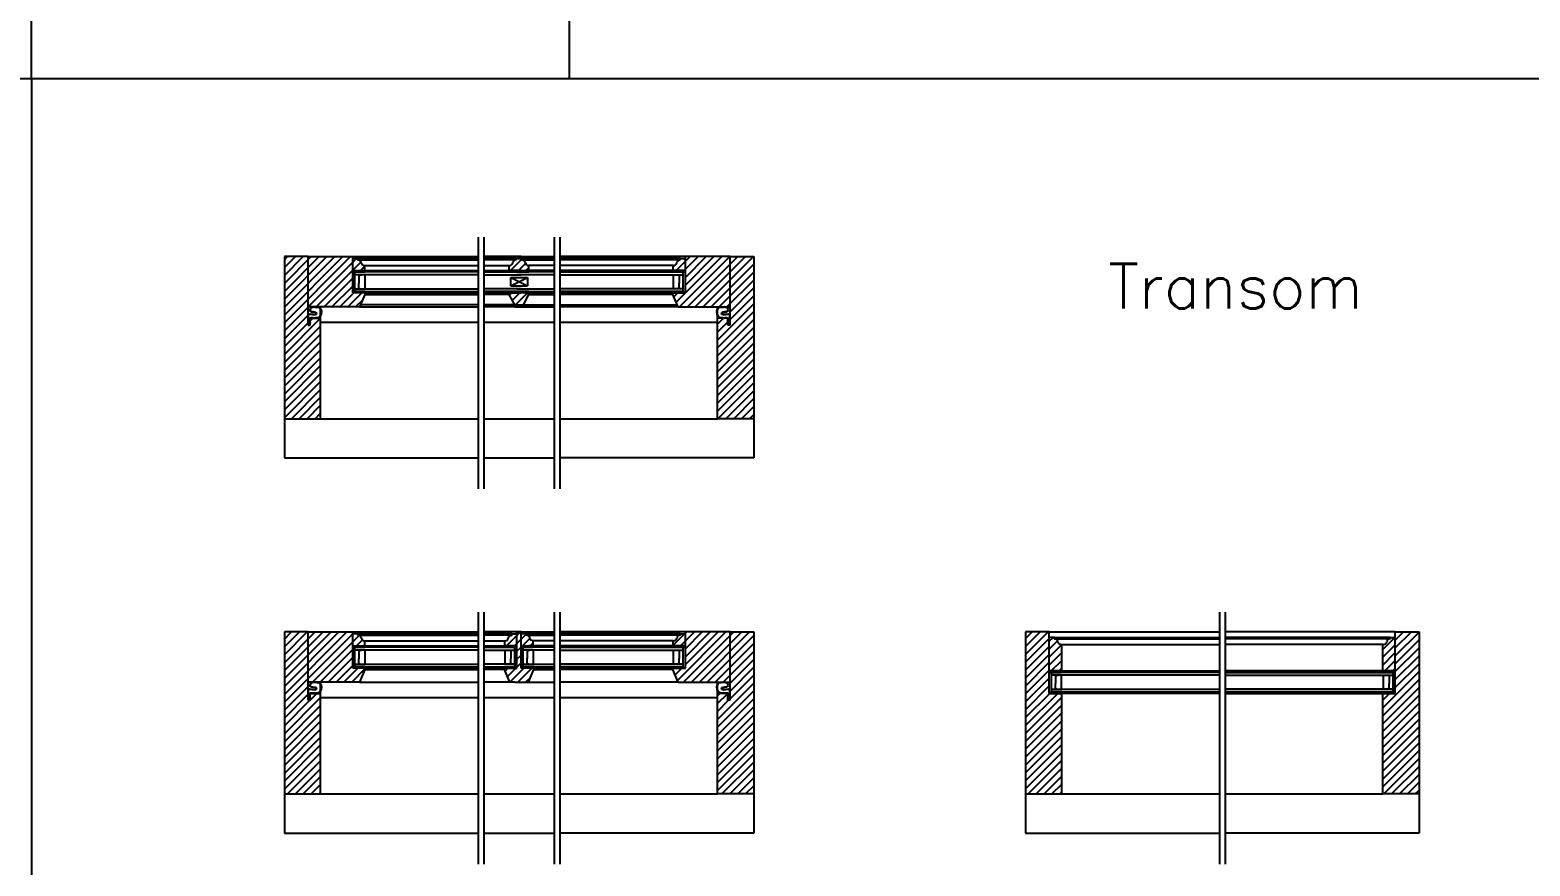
# Model space of a CAD drawing. Header units: inches. Extents: x 1985 to 11287, y 379 to 4336.
# Drawn here: x 7548.5 to 7615.7, y 3393.6 to 3431 of the extents above; entities that cross this region are included whole.
import ezdxf

# ---------------------------------------------------------------- set-up
doc = ezdxf.new("R2010")
doc.units = ezdxf.units.IN
doc.header["$MEASUREMENT"] = 0
for name, color, linetype in [('detail 99', 30, 'CONTINUOUS'), ('glass 99', 6, 'CONTINUOUS'), ('glazing tape 99', 7, 'CONTINUOUS'), ('hatch 99', 1, 'CONTINUOUS'), ('separation 99', 3, 'CONTINUOUS'), ('weatherstripping 99', 5, 'CONTINUOUS'), ('wood detail 99', 7, 'CONTINUOUS')]:
    doc.layers.add(name, color=color, linetype=linetype)
doc.styles.get("Standard").update_dxf_attribs({"font": 'txt.shx', "width": 0.8})
pattern_1 = [(45, (6279.9398, 4327.0661), (-0.176776695, 0.176776695), [])]
pattern_2 = [(45, (3330.23896, 5e-13), (-0.176776695, 0.176776695), [])]

msp = doc.modelspace()

# ---------------------------------------------------------------- hatches: boundary and pattern name
at = {"layer": 'glazing tape 99'}
h = msp.add_hatch(color=7, dxfattribs=at)
h.paths.add_polyline_path([(7563.52435, 3420.188992), (7563.02435, 3420.188992), (7563.02435, 3420.126492), (7563.52435, 3420.126492)])
h.paths.add_polyline_path([(7563.54785, 3419.251492), (7563.04785, 3419.251492), (7563.04785, 3419.188992), (7563.54785, 3419.188992)])
h = msp.add_hatch(color=7, dxfattribs=at)
h.paths.add_polyline_path([(7570.86629, 3420.188992), (7570.330575, 3420.188992), (7569.99129, 3420.188992), (7569.99129, 3420.126492), (7570.527004, 3420.126492), (7570.86629, 3420.126492)])
h.paths.add_polyline_path([(7570.86629, 3419.251492), (7570.330575, 3419.251492), (7569.99129, 3419.251492), (7569.99129, 3419.188992), (7570.527004, 3419.188992), (7570.86629, 3419.188992)])
h = msp.add_hatch(color=7, dxfattribs=at)
h.paths.add_polyline_path([(7577.833229, 3420.188992), (7577.333229, 3420.188992), (7577.333229, 3420.126492), (7577.833229, 3420.126492)])
h.paths.add_polyline_path([(7577.809729, 3419.251492), (7577.309729, 3419.251492), (7577.309729, 3419.188992), (7577.809729, 3419.188992)])
h = msp.add_hatch(color=7, dxfattribs=at)
h.paths.add_polyline_path([(7563.52435, 3403.40053), (7563.02435, 3403.40053), (7563.02435, 3403.33803), (7563.52435, 3403.33803)])
h.paths.add_polyline_path([(7563.54785, 3402.46303), (7563.04785, 3402.46303), (7563.04785, 3402.40053), (7563.54785, 3402.40053)])
h = msp.add_hatch(color=7, dxfattribs=at)
h.paths.add_polyline_path([(7570.29604, 3403.40053), (7569.79604, 3403.40053), (7569.79604, 3403.33803), (7570.29604, 3403.33803)])
h.paths.add_polyline_path([(7571.06154, 3403.40053), (7570.56154, 3403.40053), (7570.56154, 3403.33803), (7571.06154, 3403.33803)])
h.paths.add_polyline_path([(7571.08504, 3402.46303), (7570.58504, 3402.46303), (7570.58504, 3402.40053), (7571.08504, 3402.40053)])
h.paths.add_polyline_path([(7570.27254, 3402.46303), (7569.77254, 3402.46303), (7569.77254, 3402.40053), (7570.27254, 3402.40053)])
h = msp.add_hatch(color=7, dxfattribs=at)
h.paths.add_polyline_path([(7577.833229, 3403.40053), (7577.333229, 3403.40053), (7577.333229, 3403.33803), (7577.833229, 3403.33803)])
h.paths.add_polyline_path([(7577.809729, 3402.46303), (7577.309729, 3402.46303), (7577.309729, 3402.40053), (7577.809729, 3402.40053)])
h = msp.add_hatch(color=7, dxfattribs=at)
h.paths.add_polyline_path([(7594.699778, 3402.27553), (7594.199778, 3402.27553), (7594.199778, 3402.21303), (7594.699778, 3402.21303)])
h.paths.add_polyline_path([(7594.723278, 3401.33803), (7594.223278, 3401.33803), (7594.223278, 3401.27553), (7594.723278, 3401.27553)])
h = msp.add_hatch(color=7, dxfattribs=at)
h.paths.add_polyline_path([(7609.61225, 3402.27553), (7609.11225, 3402.27553), (7609.11225, 3402.21303), (7609.61225, 3402.21303)])
h.paths.add_polyline_path([(7609.58875, 3401.33803), (7609.08875, 3401.33803), (7609.08875, 3401.27553), (7609.58875, 3401.27553)])
at = {"layer": 'hatch 99'}
h = msp.add_hatch(dxfattribs=at)
h.set_pattern_fill('ANSI31', color=1, scale=2, style=0)
h.set_pattern_definition(pattern_1)
edge = h.paths.add_edge_path()
edge.add_line((7561.547865, 3418.063992), (7561.079165, 3418.063992))
edge.add_spline(control_points=[(7561.252291, 3418.065668), (7561.180406, 3418.080245), (7561.052483, 3418.097883), (7561.012745, 3417.9338), (7561.103536, 3417.890701), (7561.066377, 3417.801248), (7560.996337, 3417.757032)], knot_values=[0.002756706, 0.002756706, 0.002756706, 0.002756706, 0.162430415, 0.217787302, 0.327082606, 0.496812861, 0.496812861, 0.496812861, 0.496812861], degree=3, periodic=0)
edge.add_line((7561.079035, 3418.06393), (7561.079035, 3417.751528))
edge.add_line((7561.079035, 3417.751528), (7560.985377, 3417.751528))
edge.add_line((7560.985377, 3417.751528), (7560.985377, 3420.813992))
edge.add_line((7560.985377, 3420.813992), (7559.922865, 3420.813992))
edge.add_line((7559.922865, 3420.813992), (7559.922865, 3413.563992))
edge.add_line((7559.922865, 3413.563992), (7561.547865, 3413.563992))
edge.add_line((7561.547865, 3413.563992), (7561.547865, 3418.063992))
h.paths.add_polyline_path([(7562.985336, 3420.813992), (7560.985377, 3420.813992), (7560.985377, 3418.563992), (7563.306779, 3418.563992), (7563.54785, 3419.126492), (7563.54785, 3419.188992), (7562.985336, 3419.188992)])
h.paths.add_polyline_path([(7563.52435, 3420.415492, -0.380557848), (7563.367621, 3420.543304, 0.35125577), (7563.227413, 3420.665492), (7563.21515, 3420.665492), (7563.21515, 3420.727992), (7562.985336, 3420.727992), (7562.985336, 3420.188992), (7563.52435, 3420.188992)], flags=17)
h.paths.add_polyline_path([(7570.71004, 3420.540492, 0.350781059), (7570.566912, 3420.665492), (7570.55379, 3420.665492), (7570.55379, 3420.727992), (7570.330575, 3420.727992), (7570.30379, 3420.727992), (7570.30379, 3420.665492), (7570.290667, 3420.665492, 0.350781059), (7570.14754, 3420.540492, -0.375199902), (7569.99129, 3420.415492), (7569.99129, 3420.188992), (7570.527004, 3420.188992), (7570.86629, 3420.188992), (7570.86629, 3420.415492, -0.375199902)])
h.paths.add_polyline_path([(7570.86629, 3419.126492), (7570.86629, 3419.188992), (7570.330575, 3419.188992), (7569.99129, 3419.188992), (7569.99129, 3419.126492), (7570.232361, 3418.649992), (7570.625218, 3418.649992)])
h.paths.add_polyline_path([(7577.872243, 3420.727992), (7577.645729, 3420.727992), (7577.645729, 3420.665492), (7577.632607, 3420.665492, 0.350781059), (7577.489479, 3420.540492, -0.375199902), (7577.333229, 3420.415492), (7577.333229, 3420.188992), (7577.872243, 3420.188992)], flags=16)
h.paths.add_polyline_path([(7579.872206, 3420.813992), (7577.872243, 3420.813992), (7577.872243, 3419.188992), (7577.309729, 3419.188992), (7577.309729, 3419.126492), (7577.5508, 3418.563992), (7579.872206, 3418.563992)])
edge = h.paths.add_edge_path()
edge.add_line((7580.934714, 3420.813992), (7579.872206, 3420.813992))
edge.add_line((7579.872206, 3420.813992), (7579.872206, 3417.751528))
edge.add_line((7579.872206, 3417.751528), (7579.778544, 3417.751528))
edge.add_line((7579.778544, 3417.751528), (7579.778544, 3418.06393))
edge.add_spline(control_points=[(7579.605288, 3418.065668), (7579.677174, 3418.080245), (7579.805096, 3418.097883), (7579.844834, 3417.9338), (7579.754043, 3417.890701), (7579.791202, 3417.801248), (7579.861242, 3417.757032)], knot_values=[0.002756706, 0.002756706, 0.002756706, 0.002756706, 0.162430415, 0.217787302, 0.327082606, 0.496812861, 0.496812861, 0.496812861, 0.496812861], degree=3, periodic=0)
edge.add_line((7579.778414, 3418.063992), (7579.309714, 3418.063992))
edge.add_line((7579.309714, 3418.063992), (7579.309714, 3413.563992))
edge.add_line((7579.309714, 3413.563992), (7580.934714, 3413.563992))
edge.add_line((7580.934714, 3413.563992), (7580.934714, 3420.813992))
h = msp.add_hatch(dxfattribs=at)
h.set_pattern_fill('ANSI31', color=1, scale=2, style=0)
h.set_pattern_definition(pattern_1)
edge = h.paths.add_edge_path()
edge.add_line((7560.985373, 3404.02553), (7559.922865, 3404.02553))
edge.add_line((7559.922865, 3404.02553), (7559.922865, 3396.77553))
edge.add_line((7559.922865, 3396.77553), (7561.547865, 3396.77553))
edge.add_line((7561.547865, 3396.77553), (7561.547865, 3401.27553))
edge.add_line((7561.547865, 3401.27553), (7561.07919, 3401.27553))
edge.add_spline(control_points=[(7561.252291, 3401.277207), (7561.180406, 3401.291783), (7561.052483, 3401.309422), (7561.012745, 3401.145338), (7561.103536, 3401.10224), (7561.066377, 3401.012787), (7560.996337, 3400.968571)], knot_values=[0.002756706, 0.002756706, 0.002756706, 0.002756706, 0.162430415, 0.217787302, 0.327082606, 0.496812861, 0.496812861, 0.496812861, 0.496812861], degree=3, periodic=0)
edge.add_line((7561.079035, 3401.275446), (7561.079035, 3400.963066))
edge.add_line((7561.079035, 3400.963066), (7560.985377, 3400.963066))
edge.add_line((7560.985377, 3400.963066), (7560.985373, 3404.02553))
h.paths.add_polyline_path([(7562.985336, 3404.02553), (7560.985373, 3404.02553), (7560.985376, 3401.77553), (7563.306779, 3401.77553), (7563.54785, 3402.33803), (7563.54785, 3402.40053), (7562.985336, 3402.40053)])
h.paths.add_polyline_path([(7563.52435, 3403.62703, -0.380557848), (7563.367621, 3403.754842, 0.35125577), (7563.227413, 3403.87703), (7563.21515, 3403.87703), (7563.21515, 3403.93953), (7562.985336, 3403.93953), (7562.985336, 3403.40053), (7563.52435, 3403.40053)], flags=17)
h.paths.add_polyline_path([(7570.335054, 3403.93953), (7570.10854, 3403.93953), (7570.10854, 3403.87703, 0.375199902), (7569.95229, 3403.75203, -0.375199902), (7569.79604, 3403.62703), (7569.79604, 3403.40053), (7569.99129, 3403.40053), (7570.335054, 3403.40053)], flags=16)
h.paths.add_polyline_path([(7570.522525, 3404.02553), (7570.335054, 3404.02553), (7570.335054, 3402.40053), (7569.77254, 3402.40053), (7569.77254, 3402.33803), (7570.013611, 3401.77553), (7570.232361, 3401.77553), (7570.843968, 3401.77553), (7571.08504, 3402.33803), (7571.08504, 3402.40053), (7570.86629, 3402.40053), (7570.522525, 3402.40053)])
h.paths.add_polyline_path([(7570.90529, 3403.75203, 0.375199902), (7570.74904, 3403.87703), (7570.74904, 3403.93953), (7570.522525, 3403.93953), (7570.522525, 3403.40053), (7571.06154, 3403.40053), (7571.06154, 3403.62703, -0.375199902)], flags=17)
h.paths.add_polyline_path([(7577.872243, 3403.93953), (7577.645729, 3403.93953), (7577.645729, 3403.87703), (7577.632607, 3403.87703, 0.350781059), (7577.489479, 3403.75203, -0.375199902), (7577.333229, 3403.62703), (7577.333229, 3403.40053), (7577.872243, 3403.40053)], flags=16)
h.paths.add_polyline_path([(7579.872206, 3404.02553), (7577.872243, 3404.02553), (7577.872243, 3402.40053), (7577.309729, 3402.40053), (7577.309729, 3402.33803), (7577.5508, 3401.77553), (7579.872206, 3401.77553)])
edge = h.paths.add_edge_path()
edge.add_line((7580.934714, 3404.02553), (7579.872206, 3404.02553))
edge.add_line((7579.872206, 3404.02553), (7579.872206, 3400.963066))
edge.add_line((7579.872206, 3400.963066), (7579.778544, 3400.963066))
edge.add_line((7579.778544, 3400.963066), (7579.778544, 3401.275446))
edge.add_spline(control_points=[(7579.605288, 3401.277207), (7579.677174, 3401.291783), (7579.805096, 3401.309422), (7579.844834, 3401.145338), (7579.754043, 3401.10224), (7579.791202, 3401.012787), (7579.861242, 3400.968571)], knot_values=[0.002756706, 0.002756706, 0.002756706, 0.002756706, 0.162430415, 0.217787302, 0.327082606, 0.496812861, 0.496812861, 0.496812861, 0.496812861], degree=3, periodic=0)
edge.add_line((7579.778389, 3401.27553), (7579.309714, 3401.27553))
edge.add_line((7579.309714, 3401.27553), (7579.309714, 3396.77553))
edge.add_line((7579.309714, 3396.77553), (7580.934714, 3396.77553))
edge.add_line((7580.934714, 3396.77553), (7580.934714, 3404.02553))
h = msp.add_hatch(dxfattribs=at)
h.set_pattern_fill('ANSI31', color=256, scale=2, style=0)
h.set_pattern_definition(pattern_2)
h.paths.add_polyline_path([(7594.723252, 3401.27553), (7594.160764, 3401.27553), (7594.160764, 3404.02553), (7593.098252, 3404.02553), (7593.098252, 3396.77553), (7594.723252, 3396.77553)])
h = msp.add_hatch(dxfattribs=at)
h.set_pattern_fill('ANSI31', color=256, scale=2, angle=90, style=0)
h.set_pattern_definition([(45, (4153.49735, -764.3199), (0.176776695, -0.176776695), [])])
h.paths.add_polyline_path([(7594.160764, 3403.77553), (7594.390578, 3403.77553), (7594.390578, 3403.71303, -0.374595674), (7594.543049, 3403.590842, 0.356055138), (7594.686656, 3403.46303), (7594.723256, 3403.46303), (7594.723256, 3402.27553), (7594.160764, 3402.27553)])
h = msp.add_hatch(dxfattribs=at)
h.set_pattern_fill('ANSI31', color=256, scale=2, style=0)
h.set_pattern_definition(pattern_2)
h.paths.add_polyline_path([(7610.713772, 3404.02553), (7609.651264, 3404.02553), (7609.651264, 3401.27553), (7609.088772, 3401.27553), (7609.088772, 3396.77553), (7610.713772, 3396.77553)])
h = msp.add_hatch(dxfattribs=at)
h.set_pattern_fill('ANSI31', color=256, scale=2, style=0)
h.set_pattern_definition([(45, (3291.91153, 96.16602), (-0.176776695, 0.176776695), [])])
h.paths.add_polyline_path([(7609.651264, 3403.77553), (7609.42145, 3403.77553), (7609.42145, 3403.71303, 0.374595674), (7609.268979, 3403.590842, -0.356055138), (7609.125372, 3403.46303), (7609.088772, 3403.46303), (7609.088772, 3402.27553), (7609.651264, 3402.27553)])

# ---------------------------------------------------------------- linework, layer by layer
at = {"layer": 'glass 99', "color": 6}
for p, q in [((7568.605625, 3420.126492), (7563.02435, 3420.126492)), ((7563.079036, 3419.251492), (7563.079036, 3420.126492)), ((7568.605625, 3420.001492), (7563.079036, 3420.001492)), ((7563.25997, 3419.971501), (7563.367753, 3420.001492)), ((7563.25997, 3419.971501), (7563.25997, 3419.626492)), ((7563.25997, 3419.406483), (7563.25997, 3419.626492)), ((7563.52435, 3420.001492), (7563.52435, 3419.376492)), ((7568.855625, 3420.126492), (7570.527004, 3420.126492)), ((7568.855625, 3420.001492), (7570.527004, 3420.001492)), ((7570.05379, 3419.501492), (7570.05379, 3419.876492)), ((7570.05379, 3419.876492), (7570.80379, 3419.876492)), ((7570.05379, 3419.501492), (7570.80379, 3419.876492)), ((7570.05379, 3419.876492), (7570.80379, 3419.501492)), ((7572.001954, 3420.126492), (7570.330575, 3420.126492)), ((7572.001954, 3420.001492), (7570.330575, 3420.001492)), ((7570.80379, 3419.876492), (7570.80379, 3419.501492)), ((7572.251954, 3420.126492), (7577.833229, 3420.126492)), ((7572.251954, 3420.001492), (7577.778543, 3420.001492)), ((7577.330855, 3420.001492), (7577.330855, 3419.376492)), ((7577.595235, 3419.971501), (7577.487452, 3420.001492)), ((7577.595235, 3419.971501), (7577.595235, 3419.626492)), ((7577.595235, 3419.406483), (7577.595235, 3419.626492)), ((7577.778543, 3419.251492), (7577.778543, 3420.126492)), ((7563.04785, 3419.251492), (7568.605625, 3419.251492)), ((7563.079036, 3419.376492), (7568.605625, 3419.376492)), ((7563.25997, 3419.406483), (7563.367753, 3419.376492)), ((7570.527004, 3419.376492), (7568.855625, 3419.376492)), ((7570.527004, 3419.251492), (7568.855625, 3419.251492)), ((7570.05379, 3419.501492), (7570.80379, 3419.501492)), ((7570.330575, 3419.376492), (7572.001954, 3419.376492)), ((7570.330575, 3419.251492), (7572.001954, 3419.251492)), ((7577.778543, 3419.376492), (7572.251954, 3419.376492)), ((7577.809729, 3419.251492), (7572.251954, 3419.251492)), ((7577.595235, 3419.406483), (7577.487452, 3419.376492)), ((7568.605625, 3403.33803), (7563.02435, 3403.33803)), ((7563.079036, 3402.46303), (7563.079036, 3403.33803)), ((7568.605625, 3403.21303), (7563.079036, 3403.21303)), ((7563.25997, 3403.183039), (7563.367753, 3403.21303)), ((7563.25997, 3403.183039), (7563.25997, 3402.83803)), ((7563.25997, 3402.618022), (7563.25997, 3402.83803)), ((7563.52435, 3403.21303), (7563.52435, 3402.58803)), ((7568.855625, 3403.33803), (7570.29604, 3403.33803)), ((7568.855625, 3403.21303), (7570.241354, 3403.21303)), ((7569.79604, 3403.21303), (7569.79604, 3402.58803)), ((7570.06042, 3403.183039), (7569.952637, 3403.21303)), ((7570.06042, 3403.183039), (7570.06042, 3402.83803)), ((7570.06042, 3402.618022), (7570.06042, 3402.83803)), ((7570.241354, 3402.46303), (7570.241354, 3403.33803)), ((7572.001954, 3403.33803), (7570.56154, 3403.33803)), ((7570.616225, 3402.46303), (7570.616225, 3403.33803)), ((7572.001954, 3403.21303), (7570.616225, 3403.21303)), ((7570.797159, 3403.183039), (7570.904942, 3403.21303)), ((7570.797159, 3403.183039), (7570.797159, 3402.83803)), ((7570.797159, 3402.618022), (7570.797159, 3402.83803)), ((7571.06154, 3403.21303), (7571.06154, 3402.58803)), ((7572.251954, 3403.33803), (7577.833229, 3403.33803)), ((7572.251954, 3403.21303), (7577.778543, 3403.21303)), ((7577.330855, 3403.21303), (7577.330855, 3402.58803)), ((7577.595235, 3403.183039), (7577.487452, 3403.21303)), ((7577.595235, 3403.183039), (7577.595235, 3402.83803)), ((7577.595235, 3402.618022), (7577.595235, 3402.83803)), ((7577.778543, 3402.46303), (7577.778543, 3403.33803)), ((7563.04785, 3402.46303), (7568.605625, 3402.46303)), ((7563.079036, 3402.58803), (7568.605625, 3402.58803)), ((7563.25997, 3402.618022), (7563.367753, 3402.58803)), ((7570.241354, 3402.58803), (7568.855625, 3402.58803)), ((7568.855625, 3402.46303), (7570.27254, 3402.46303)), ((7570.06042, 3402.618022), (7569.952637, 3402.58803)), ((7570.58504, 3402.46303), (7572.001954, 3402.46303)), ((7570.616225, 3402.58803), (7572.001954, 3402.58803)), ((7570.797159, 3402.618022), (7570.904942, 3402.58803)), ((7577.778543, 3402.58803), (7572.251954, 3402.58803)), ((7577.809729, 3402.46303), (7572.251954, 3402.46303)), ((7577.595235, 3402.618022), (7577.487452, 3402.58803)), ((7601.781012, 3402.21303), (7594.199778, 3402.21303)), ((7594.254464, 3401.33803), (7594.254464, 3402.21303)), ((7601.781012, 3402.08803), (7594.254464, 3402.08803)), ((7594.435398, 3402.058039), (7594.543181, 3402.08803)), ((7594.435398, 3402.058039), (7594.435398, 3401.71303)), ((7594.699778, 3402.08803), (7594.699778, 3401.46303)), ((7602.031012, 3402.21303), (7609.61225, 3402.21303)), ((7602.031012, 3402.08803), (7609.557564, 3402.08803)), ((7609.109875, 3402.08803), (7609.109875, 3401.46303)), ((7609.374256, 3402.058039), (7609.266473, 3402.08803)), ((7609.374256, 3402.058039), (7609.374256, 3401.71303)), ((7609.557564, 3401.33803), (7609.557564, 3402.21303)), ((7594.254464, 3401.46303), (7601.781012, 3401.46303)), ((7594.435398, 3401.493022), (7594.435398, 3401.71303)), ((7594.435398, 3401.493022), (7594.543181, 3401.46303)), ((7609.557564, 3401.46303), (7602.031012, 3401.46303)), ((7609.374256, 3401.493022), (7609.266473, 3401.46303)), ((7609.374256, 3401.493022), (7609.374256, 3401.71303)), ((7594.223278, 3401.33803), (7601.781012, 3401.33803)), ((7609.58875, 3401.33803), (7602.031012, 3401.33803))]:
    msp.add_line(p, q, dxfattribs=at)
at = {"layer": 'glazing tape 99', "color": 7}
for p, q in [((7563.02435, 3420.188992), (7563.02435, 3420.126492)), ((7563.52435, 3420.188992), (7563.52435, 3420.126492)), ((7577.333229, 3420.188992), (7577.333229, 3420.126492)), ((7577.833229, 3420.188992), (7577.833229, 3420.126492)), ((7563.02435, 3403.40053), (7563.02435, 3403.33803)), ((7563.52435, 3403.40053), (7563.52435, 3403.33803)), ((7577.333229, 3403.40053), (7577.333229, 3403.33803)), ((7577.833229, 3403.40053), (7577.833229, 3403.33803)), ((7570.27254, 3402.46303), (7569.77254, 3402.46303)), ((7571.08504, 3402.46303), (7570.58504, 3402.46303)), ((7594.199778, 3402.27553), (7594.199778, 3402.21303)), ((7594.699778, 3402.27553), (7594.699778, 3402.21303)), ((7609.11225, 3402.27553), (7609.11225, 3402.21303)), ((7609.61225, 3402.27553), (7609.61225, 3402.21303))]:
    msp.add_line(p, q, dxfattribs=at)
at = {"layer": 'glazing tape 99'}
for p, q in [((7569.99129, 3420.188992), (7569.99129, 3420.126492)), ((7570.86629, 3420.188992), (7570.86629, 3420.126492)), ((7563.02435, 3420.126492), (7563.52435, 3420.126492)), ((7569.99129, 3420.126492), (7570.86629, 3420.126492)), ((7577.833229, 3420.126492), (7577.333229, 3420.126492)), ((7563.54785, 3419.251492), (7563.04785, 3419.251492)), ((7563.04785, 3419.251492), (7563.04785, 3419.188992)), ((7563.54785, 3419.251492), (7563.54785, 3419.188992)), ((7569.99129, 3419.251492), (7569.99129, 3419.188992)), ((7569.99129, 3419.251492), (7570.527004, 3419.251492)), ((7570.86629, 3419.251492), (7570.330575, 3419.251492)), ((7570.86629, 3419.251492), (7570.86629, 3419.188992)), ((7577.309729, 3419.251492), (7577.809729, 3419.251492)), ((7577.309729, 3419.251492), (7577.309729, 3419.188992)), ((7577.809729, 3419.251492), (7577.809729, 3419.188992)), ((7569.79604, 3403.40053), (7569.79604, 3403.33803)), ((7570.29604, 3403.40053), (7570.29604, 3403.33803)), ((7570.56154, 3403.40053), (7570.56154, 3403.33803)), ((7571.06154, 3403.40053), (7571.06154, 3403.33803)), ((7563.02435, 3403.33803), (7563.52435, 3403.33803)), ((7569.79604, 3403.33803), (7570.29604, 3403.33803)), ((7570.56154, 3403.33803), (7571.06154, 3403.33803)), ((7577.333229, 3403.33803), (7577.833229, 3403.33803)), ((7563.04785, 3402.46303), (7563.04785, 3402.40053)), ((7563.54785, 3402.46303), (7563.04785, 3402.46303)), ((7563.54785, 3402.46303), (7563.54785, 3402.40053)), ((7569.77254, 3402.46303), (7569.77254, 3402.40053)), ((7570.27254, 3402.46303), (7570.27254, 3402.40053)), ((7570.58504, 3402.46303), (7570.58504, 3402.40053)), ((7571.08504, 3402.46303), (7571.08504, 3402.40053)), ((7577.309729, 3402.46303), (7577.309729, 3402.40053)), ((7577.309729, 3402.46303), (7577.809729, 3402.46303)), ((7577.809729, 3402.46303), (7577.809729, 3402.40053)), ((7594.199778, 3402.21303), (7594.699778, 3402.21303)), ((7609.61225, 3402.21303), (7609.11225, 3402.21303)), ((7594.723278, 3401.33803), (7594.223278, 3401.33803)), ((7594.223278, 3401.33803), (7594.223278, 3401.27553)), ((7594.723278, 3401.33803), (7594.723278, 3401.27553)), ((7609.08875, 3401.33803), (7609.58875, 3401.33803)), ((7609.08875, 3401.33803), (7609.08875, 3401.27553)), ((7609.58875, 3401.33803), (7609.58875, 3401.27553))]:
    msp.add_line(p, q, dxfattribs=at)
at = {"layer": 'separation 99'}
for p, q in [((7548.604797, 3428.766598), (7548.604797, 3468.707265)), ((7572.692903, 3428.766598), (7572.692903, 3468.707265)), ((7548.604797, 3428.766598), (7548.604797, 3390.520478))]:
    msp.add_line(p, q, dxfattribs=at)
msp.add_lwpolyline([(7484.325689, 3276.128059), (7685.752407, 3276.128059), (7685.752407, 3428.766598), (7484.325689, 3428.766598)], close=True, dxfattribs=at)
at = {"layer": 'weatherstripping 99', "color": 5, "lineweight": 30}
for p, q in [((7560.996337, 3418.230819), (7560.996337, 3417.757032)), ((7561.481001, 3418.533774), (7561.378036, 3418.553332)), ((7579.861242, 3418.230819), (7579.861242, 3417.757032)), ((7560.996337, 3401.442357), (7560.996337, 3400.968571)), ((7579.861242, 3401.442357), (7579.861242, 3400.968571))]:
    msp.add_line(p, q, dxfattribs=at)
for centre, start, end in [((7579.477942, 3418.280945), 89.66326745, 111.84684919), ((7561.379637, 3401.492484), 68.15315081, 90.33673255), ((7579.477942, 3401.492484), 89.66326745, 111.84684919)]:
    msp.add_arc(centre, 0.272391, start, end, dxfattribs=at)
for points, knots in [([(7561.378036, 3418.553332), (7561.241028, 3418.564407), (7561.146745, 3418.557711), (7561.084442, 3418.513968), (7561.039433, 3418.285689), (7561.362393, 3418.381622), (7561.364031, 3418.156783), (7561.052279, 3418.279196), (7560.996337, 3418.230819)], [0, 0, 0, 0, 0.083614321, 0.208464293, 0.316031641, 0.607589822, 0.683535209, 1.009413891, 1.009413891, 1.009413891, 1.009413891]), ([(7561.252291, 3418.065668), (7561.352527, 3418.069089), (7561.601965, 3418.068869), (7561.608522, 3418.482344), (7561.481001, 3418.533774)], [0, 0, 0, 0, 0.2460489598, 0.6041502785, 0.6041502785, 0.6041502785, 0.6041502785]), ([(7579.605288, 3418.065668), (7579.505052, 3418.069089), (7579.255614, 3418.068869), (7579.249057, 3418.482344), (7579.376578, 3418.533774)], [0, 0, 0, 0, 0.2460489598, 0.6041502785, 0.6041502785, 0.6041502785, 0.6041502785]), ([(7579.479543, 3418.553332), (7579.616551, 3418.564407), (7579.710834, 3418.557711), (7579.773137, 3418.513968), (7579.818146, 3418.285689), (7579.495186, 3418.381622), (7579.493549, 3418.156783), (7579.8053, 3418.279196), (7579.861242, 3418.230819)], [0, 0, 0, 0, 0.083614321, 0.208464293, 0.316031641, 0.607589822, 0.683535209, 1.009413891, 1.009413891, 1.009413891, 1.009413891]), ([(7560.996337, 3417.757032), (7561.066377, 3417.801248), (7561.103536, 3417.890701), (7561.012745, 3417.9338), (7561.052483, 3418.097883), (7561.180406, 3418.080245), (7561.252291, 3418.065668)], [0.0027567057, 0.0027567057, 0.0027567057, 0.0027567057, 0.1724869609, 0.2817822642, 0.3371391511, 0.4968128609, 0.4968128609, 0.4968128609, 0.4968128609]), ([(7579.861242, 3417.757032), (7579.791202, 3417.801248), (7579.754043, 3417.890701), (7579.844834, 3417.9338), (7579.805096, 3418.097883), (7579.677174, 3418.080245), (7579.605288, 3418.065668)], [0.0027567057, 0.0027567057, 0.0027567057, 0.0027567057, 0.1724869609, 0.2817822642, 0.3371391511, 0.4968128609, 0.4968128609, 0.4968128609, 0.4968128609]), ([(7561.378036, 3401.76487), (7561.241028, 3401.775945), (7561.146745, 3401.769249), (7561.084442, 3401.725507), (7561.039433, 3401.497228), (7561.362393, 3401.59316), (7561.364031, 3401.368321), (7561.052279, 3401.490734), (7560.996337, 3401.442357)], [0, 0, 0, 0, 0.083614321, 0.208464293, 0.316031641, 0.607589822, 0.683535209, 1.009413891, 1.009413891, 1.009413891, 1.009413891]), ([(7561.252291, 3401.277207), (7561.352527, 3401.280628), (7561.601965, 3401.280408), (7561.608522, 3401.693883), (7561.481001, 3401.745312)], [0, 0, 0, 0, 0.2460489598, 0.6041502785, 0.6041502785, 0.6041502785, 0.6041502785]), ([(7579.605288, 3401.277207), (7579.505052, 3401.280628), (7579.255614, 3401.280408), (7579.249057, 3401.693883), (7579.376578, 3401.745312)], [0, 0, 0, 0, 0.2460489598, 0.6041502785, 0.6041502785, 0.6041502785, 0.6041502785]), ([(7579.479543, 3401.76487), (7579.616551, 3401.775945), (7579.710834, 3401.769249), (7579.773137, 3401.725507), (7579.818146, 3401.497228), (7579.495186, 3401.59316), (7579.493549, 3401.368321), (7579.8053, 3401.490734), (7579.861242, 3401.442357)], [0, 0, 0, 0, 0.083614321, 0.208464293, 0.316031641, 0.607589822, 0.683535209, 1.009413891, 1.009413891, 1.009413891, 1.009413891]), ([(7560.996337, 3400.968571), (7561.066377, 3401.012787), (7561.103536, 3401.10224), (7561.012745, 3401.145338), (7561.052483, 3401.309422), (7561.180406, 3401.291783), (7561.252291, 3401.277207)], [0.0027567057, 0.0027567057, 0.0027567057, 0.0027567057, 0.1724869609, 0.2817822642, 0.3371391511, 0.4968128609, 0.4968128609, 0.4968128609, 0.4968128609]), ([(7579.861242, 3400.968571), (7579.791202, 3401.012787), (7579.754043, 3401.10224), (7579.844834, 3401.145338), (7579.805096, 3401.309422), (7579.677174, 3401.291783), (7579.605288, 3401.277207)], [0.0027567057, 0.0027567057, 0.0027567057, 0.0027567057, 0.1724869609, 0.2817822642, 0.3371391511, 0.4968128609, 0.4968128609, 0.4968128609, 0.4968128609])]:
    msp.add_open_spline(points, degree=3, knots=knots, dxfattribs=at)
at = {"layer": 'wood detail 99'}
for p, q in [((7568.605625, 3421.691739), (7568.605625, 3410.422609)), ((7568.855625, 3421.691739), (7568.855625, 3410.422609)), ((7572.001954, 3421.691739), (7572.001954, 3410.422609)), ((7572.251954, 3421.691739), (7572.251954, 3410.422609)), ((7562.985336, 3420.813992), (7568.605625, 3420.813992)), ((7563.21515, 3420.727992), (7568.605625, 3420.727992)), ((7563.21515, 3420.665492), (7568.605625, 3420.665492)), ((7563.52435, 3420.415492), (7568.605625, 3420.415492)), ((7563.52435, 3420.188992), (7568.605625, 3420.188992)), ((7570.527004, 3420.813992), (7568.855625, 3420.813992)), ((7570.30379, 3420.727992), (7568.855625, 3420.727992)), ((7570.30379, 3420.665492), (7568.855625, 3420.665492)), ((7568.855625, 3420.415492), (7569.99129, 3420.415492)), ((7568.855625, 3420.188992), (7569.99129, 3420.188992)), ((7570.330575, 3420.813992), (7572.001954, 3420.813992)), ((7570.55379, 3420.727992), (7572.001954, 3420.727992)), ((7570.55379, 3420.665492), (7572.001954, 3420.665492)), ((7572.001954, 3420.415492), (7570.86629, 3420.415492)), ((7572.001954, 3420.188992), (7570.86629, 3420.188992)), ((7577.872243, 3420.813992), (7572.251954, 3420.813992)), ((7577.645729, 3420.727992), (7572.251954, 3420.727992)), ((7577.645729, 3420.665492), (7572.251954, 3420.665492)), ((7577.333229, 3420.415492), (7572.251954, 3420.415492)), ((7577.333229, 3420.188992), (7572.251954, 3420.188992)), ((7563.54785, 3419.188992), (7562.985336, 3419.188992)), ((7563.54785, 3419.126492), (7563.54785, 3419.188992)), ((7568.605625, 3419.188992), (7563.54785, 3419.188992)), ((7568.855625, 3419.188992), (7569.99129, 3419.188992)), ((7569.99129, 3419.188992), (7570.527004, 3419.188992)), ((7569.99129, 3419.126492), (7569.99129, 3419.188992)), ((7570.86629, 3419.188992), (7570.330575, 3419.188992)), ((7570.86629, 3419.126492), (7570.86629, 3419.188992)), ((7572.001954, 3419.188992), (7570.86629, 3419.188992)), ((7572.251954, 3419.188992), (7577.309729, 3419.188992)), ((7577.309729, 3419.188992), (7577.872243, 3419.188992)), ((7577.309729, 3419.126492), (7577.309729, 3419.188992)), ((7561.547865, 3417.876492), (7561.547865, 3418.563992)), ((7563.306779, 3418.563992), (7568.605625, 3418.563992)), ((7570.232361, 3418.563992), (7568.855625, 3418.563992)), ((7570.232361, 3418.649992), (7570.625218, 3418.649992)), ((7570.232361, 3418.563992), (7572.001954, 3418.563992)), ((7577.5508, 3418.563992), (7572.251954, 3418.563992)), ((7579.309714, 3417.876492), (7579.309714, 3418.563992)), ((7561.547865, 3417.876492), (7568.605625, 3417.876492)), ((7568.855625, 3417.876492), (7572.001954, 3417.876492)), ((7572.251954, 3417.876492), (7579.309714, 3417.876492)), ((7559.922865, 3413.563992), (7559.922865, 3411.813992)), ((7559.922865, 3413.563992), (7561.547865, 3413.563992)), ((7580.934714, 3413.563992), (7579.309714, 3413.563992)), ((7580.934714, 3413.563992), (7580.934714, 3411.813992)), ((7559.922865, 3411.813992), (7568.605625, 3411.813992)), ((7568.855625, 3411.813992), (7572.001954, 3411.813992)), ((7580.934714, 3411.813992), (7572.251954, 3411.813992)), ((7568.605625, 3404.903277), (7568.605625, 3393.634147)), ((7568.855625, 3404.903277), (7568.855625, 3393.634147)), ((7572.001954, 3404.903277), (7572.001954, 3393.634147)), ((7572.251954, 3404.903277), (7572.251954, 3393.634147)), ((7601.781012, 3404.903277), (7601.781012, 3393.634147)), ((7602.031012, 3404.903277), (7602.031012, 3393.634147)), ((7602.031012, 3404.903277), (7602.031012, 3393.634147)), ((7562.985336, 3404.02553), (7568.605625, 3404.02553)), ((7563.21515, 3403.93953), (7568.605625, 3403.93953)), ((7563.21515, 3403.87703), (7568.605625, 3403.87703)), ((7563.52435, 3403.62703), (7568.605625, 3403.62703)), ((7563.52435, 3403.40053), (7568.605625, 3403.40053)), ((7570.527004, 3404.02553), (7568.855625, 3404.02553)), ((7570.10854, 3403.93953), (7568.855625, 3403.93953)), ((7570.095417, 3403.87703), (7568.855625, 3403.87703)), ((7568.855625, 3403.62703), (7569.79604, 3403.62703)), ((7568.855625, 3403.40053), (7569.99129, 3403.40053)), ((7570.330575, 3404.02553), (7572.001954, 3404.02553)), ((7570.74904, 3403.93953), (7572.001954, 3403.93953)), ((7570.762162, 3403.87703), (7572.001954, 3403.87703)), ((7572.001954, 3403.40053), (7570.86629, 3403.40053)), ((7572.001954, 3403.62703), (7571.06154, 3403.62703)), ((7577.872243, 3404.02553), (7572.251954, 3404.02553)), ((7577.645729, 3403.93953), (7572.251954, 3403.93953)), ((7577.645729, 3403.87703), (7572.251954, 3403.87703)), ((7577.333229, 3403.62703), (7572.251954, 3403.62703)), ((7577.333229, 3403.40053), (7572.251954, 3403.40053)), ((7594.160764, 3402.27553), (7594.160764, 3403.77553)), ((7594.390578, 3403.77553), (7601.781012, 3403.77553)), ((7594.390578, 3403.71303), (7601.781012, 3403.71303)), ((7594.699778, 3403.46303), (7594.723256, 3403.46303)), ((7594.723256, 3403.46303), (7601.781012, 3403.46303)), ((7596.160723, 3404.02553), (7601.781012, 3404.02553)), ((7607.651301, 3404.02553), (7602.031012, 3404.02553)), ((7609.42145, 3403.77553), (7602.031012, 3403.77553)), ((7609.42145, 3403.71303), (7602.031012, 3403.71303)), ((7609.088772, 3403.46303), (7602.031012, 3403.46303)), ((7609.11225, 3403.46303), (7609.088772, 3403.46303)), ((7609.651264, 3402.27553), (7609.651264, 3403.77553)), ((7563.54785, 3402.40053), (7562.985336, 3402.40053)), ((7568.605625, 3402.40053), (7563.54785, 3402.40053)), ((7563.54785, 3402.33803), (7563.54785, 3402.40053)), ((7568.855625, 3402.40053), (7569.99129, 3402.40053)), ((7569.77254, 3402.40053), (7570.335054, 3402.40053)), ((7569.77254, 3402.33803), (7569.77254, 3402.40053)), ((7571.08504, 3402.40053), (7570.522525, 3402.40053)), ((7572.001954, 3402.40053), (7570.86629, 3402.40053)), ((7571.08504, 3402.33803), (7571.08504, 3402.40053)), ((7572.251954, 3402.40053), (7577.309729, 3402.40053)), ((7577.309729, 3402.33803), (7577.309729, 3402.40053)), ((7577.309729, 3402.40053), (7577.872243, 3402.40053)), ((7594.699778, 3402.27553), (7601.781012, 3402.27553)), ((7609.11225, 3402.27553), (7602.031012, 3402.27553)), ((7561.547865, 3401.08803), (7561.547865, 3401.77553)), ((7563.306779, 3401.77553), (7568.605625, 3401.77553)), ((7570.232361, 3401.77553), (7568.855625, 3401.77553)), ((7570.232361, 3401.77553), (7572.001954, 3401.77553)), ((7577.5508, 3401.77553), (7572.251954, 3401.77553)), ((7579.309714, 3401.08803), (7579.309714, 3401.77553)), ((7561.547865, 3401.08803), (7568.605625, 3401.08803)), ((7568.855625, 3401.08803), (7572.001954, 3401.08803)), ((7572.251954, 3401.08803), (7579.309714, 3401.08803)), ((7594.723278, 3401.27553), (7594.160764, 3401.27553)), ((7601.781012, 3401.27553), (7594.723278, 3401.27553)), ((7602.031012, 3401.27553), (7609.08875, 3401.27553)), ((7609.08875, 3401.27553), (7609.651264, 3401.27553)), ((7559.922865, 3396.77553), (7561.547865, 3396.77553)), ((7559.922865, 3396.77553), (7559.922865, 3395.02553)), ((7580.934714, 3396.77553), (7579.309714, 3396.77553)), ((7580.934714, 3396.77553), (7580.934714, 3395.02553)), ((7593.098252, 3396.77553), (7593.098252, 3395.02553)), ((7593.098252, 3396.77553), (7594.723252, 3396.77553)), ((7610.713772, 3396.77553), (7609.088772, 3396.77553)), ((7610.713772, 3396.77553), (7610.713772, 3395.02553)), ((7559.922865, 3395.02553), (7568.605625, 3395.02553)), ((7568.855625, 3395.02553), (7572.001954, 3395.02553)), ((7580.934714, 3395.02553), (7572.251954, 3395.02553)), ((7593.098252, 3395.02553), (7601.781012, 3395.02553)), ((7610.713772, 3395.02553), (7602.031012, 3395.02553))]:
    msp.add_line(p, q, dxfattribs=at)
at = {"layer": 'wood detail 99', "color": 0}
for p, q in [((7559.922865, 3420.813992), (7559.922865, 3413.563992)), ((7560.869956, 3420.813992), (7559.922865, 3420.813992)), ((7560.985373, 3420.813992), (7559.922865, 3420.813992)), ((7559.922865, 3420.313992), (7559.922865, 3419.001492)), ((7559.922865, 3420.313992), (7559.922865, 3419.001492)), ((7560.985373, 3420.813992), (7562.985336, 3420.813992)), ((7579.872206, 3420.813992), (7577.872243, 3420.813992)), ((7579.872206, 3420.813992), (7580.934714, 3420.813992)), ((7580.934714, 3420.813992), (7580.934714, 3413.563992)), ((7580.934714, 3420.313992), (7580.934714, 3419.001492)), ((7580.934714, 3420.313992), (7580.934714, 3419.001492)), ((7559.922865, 3419.876492), (7559.922865, 3419.001492)), ((7559.922865, 3419.876492), (7559.922865, 3419.001492)), ((7580.934714, 3419.876492), (7580.934714, 3419.001492)), ((7580.934714, 3419.876492), (7580.934714, 3419.001492)), ((7563.306779, 3418.563992), (7560.985377, 3418.563992)), ((7577.5508, 3418.563992), (7579.872206, 3418.563992)), ((7560.985373, 3417.751528), (7561.079035, 3417.751528)), ((7561.079035, 3418.063992), (7561.547865, 3418.063992)), ((7561.079035, 3417.751528), (7561.079035, 3418.063992)), ((7561.547865, 3413.563992), (7561.547865, 3418.063992)), ((7579.309714, 3413.563992), (7579.309714, 3418.063992)), ((7579.778544, 3418.063992), (7579.309714, 3418.063992)), ((7579.778544, 3417.751528), (7579.778544, 3418.063992)), ((7579.872206, 3417.751528), (7579.778544, 3417.751528)), ((7560.869956, 3404.02553), (7559.922865, 3404.02553)), ((7560.985373, 3404.02553), (7559.922865, 3404.02553)), ((7559.922865, 3404.02553), (7559.922865, 3396.77553)), ((7559.922865, 3403.52553), (7559.922865, 3402.21303)), ((7559.922865, 3403.52553), (7559.922865, 3402.21303)), ((7560.985373, 3404.02553), (7562.985336, 3404.02553)), ((7579.872206, 3404.02553), (7577.872243, 3404.02553)), ((7579.872206, 3404.02553), (7580.934714, 3404.02553)), ((7580.934714, 3404.02553), (7580.934714, 3396.77553)), ((7580.934714, 3403.52553), (7580.934714, 3402.21303)), ((7580.934714, 3403.52553), (7580.934714, 3402.21303)), ((7593.098252, 3404.02553), (7593.098252, 3396.77553)), ((7594.045343, 3404.02553), (7593.098252, 3404.02553)), ((7594.16076, 3404.02553), (7593.098252, 3404.02553)), ((7593.098252, 3403.52553), (7593.098252, 3402.21303)), ((7593.098252, 3403.52553), (7593.098252, 3402.21303)), ((7594.16076, 3404.02553), (7596.160723, 3404.02553)), ((7609.651264, 3404.02553), (7607.651301, 3404.02553)), ((7609.651264, 3404.02553), (7610.713772, 3404.02553)), ((7610.713772, 3404.02553), (7610.713772, 3396.77553)), ((7610.713772, 3403.52553), (7610.713772, 3402.21303)), ((7610.713772, 3403.52553), (7610.713772, 3402.21303)), ((7559.922865, 3403.08803), (7559.922865, 3402.21303)), ((7559.922865, 3403.08803), (7559.922865, 3402.21303)), ((7580.934714, 3403.08803), (7580.934714, 3402.21303)), ((7580.934714, 3403.08803), (7580.934714, 3402.21303)), ((7593.098252, 3403.08803), (7593.098252, 3402.21303)), ((7593.098252, 3403.08803), (7593.098252, 3402.21303)), ((7610.713772, 3403.08803), (7610.713772, 3402.21303)), ((7610.713772, 3403.08803), (7610.713772, 3402.21303)), ((7563.306779, 3401.77553), (7560.985376, 3401.77553)), ((7577.5508, 3401.77553), (7579.872206, 3401.77553)), ((7560.985373, 3400.963066), (7561.079035, 3400.963066)), ((7561.079035, 3400.963066), (7561.079035, 3401.27553)), ((7561.079035, 3401.27553), (7561.547865, 3401.27553)), ((7561.547865, 3396.77553), (7561.547865, 3401.27553)), ((7579.778544, 3401.27553), (7579.309714, 3401.27553)), ((7579.309714, 3396.77553), (7579.309714, 3401.27553)), ((7579.778544, 3400.963066), (7579.778544, 3401.27553)), ((7579.872206, 3400.963066), (7579.778544, 3400.963066)), ((7594.160764, 3401.27553), (7594.723252, 3401.27553)), ((7594.723252, 3396.77553), (7594.723252, 3401.27553)), ((7609.088772, 3396.77553), (7609.088772, 3401.27553)), ((7609.651264, 3401.27553), (7609.088772, 3401.27553))]:
    msp.add_line(p, q, dxfattribs=at)
at = {"layer": 'wood detail 99', "color": 7}
for p, q in [((7560.985377, 3417.751516), (7560.985377, 3420.813992)), ((7562.985336, 3419.188992), (7562.985336, 3420.813992)), ((7563.21515, 3420.727992), (7562.985336, 3420.727992)), ((7562.985336, 3420.188992), (7563.52435, 3420.188992)), ((7563.21515, 3420.665492), (7563.21515, 3420.727992)), ((7563.52435, 3420.188992), (7563.52435, 3420.415492)), ((7569.99129, 3420.188992), (7569.99129, 3420.415492)), ((7570.527004, 3420.188992), (7569.99129, 3420.188992)), ((7570.30379, 3420.727992), (7570.527004, 3420.727992)), ((7570.30379, 3420.665492), (7570.30379, 3420.727992)), ((7570.55379, 3420.727992), (7570.330575, 3420.727992)), ((7570.330575, 3420.188992), (7570.86629, 3420.188992)), ((7570.55379, 3420.665492), (7570.55379, 3420.727992)), ((7570.86629, 3420.188992), (7570.86629, 3420.415492)), ((7577.333229, 3420.188992), (7577.333229, 3420.415492)), ((7577.872243, 3420.188992), (7577.333229, 3420.188992)), ((7577.645729, 3420.727992), (7577.872243, 3420.727992)), ((7577.645729, 3420.665492), (7577.645729, 3420.727992)), ((7577.872243, 3419.188992), (7577.872243, 3420.813992)), ((7579.872206, 3417.751516), (7579.872206, 3420.813992)), ((7563.306779, 3418.563992), (7563.54785, 3419.126492)), ((7563.54785, 3419.126492), (7568.605625, 3419.126492)), ((7569.99129, 3419.126492), (7568.855625, 3419.126492)), ((7570.232361, 3418.649992), (7569.99129, 3419.126492)), ((7570.625218, 3418.649992), (7570.86629, 3419.126492)), ((7570.86629, 3419.126492), (7572.001954, 3419.126492)), ((7577.309729, 3419.126492), (7572.251954, 3419.126492)), ((7577.5508, 3418.563992), (7577.309729, 3419.126492)), ((7568.605625, 3418.649992), (7563.343636, 3418.649992)), ((7570.232361, 3418.649992), (7568.855625, 3418.649992)), ((7570.625218, 3418.649992), (7572.001954, 3418.649992)), ((7572.251954, 3418.649992), (7577.513943, 3418.649992)), ((7561.547865, 3413.563992), (7568.605625, 3413.563992)), ((7568.855625, 3413.563992), (7572.001954, 3413.563992)), ((7572.251954, 3413.563992), (7579.309714, 3413.563992)), ((7560.985377, 3400.963055), (7560.985373, 3404.02553)), ((7562.985336, 3402.40053), (7562.985336, 3404.02553)), ((7563.21515, 3403.93953), (7562.985336, 3403.93953)), ((7562.985336, 3403.40053), (7563.52435, 3403.40053)), ((7563.21515, 3403.87703), (7563.21515, 3403.93953)), ((7563.52435, 3403.40053), (7563.52435, 3403.62703)), ((7570.335054, 3402.40053), (7570.335054, 3404.02553)), ((7570.522525, 3402.40053), (7570.522525, 3404.02553)), ((7577.333229, 3403.40053), (7577.333229, 3403.62703)), ((7577.872243, 3403.40053), (7577.333229, 3403.40053)), ((7577.645729, 3403.87703), (7577.645729, 3403.93953)), ((7577.645729, 3403.93953), (7577.872243, 3403.93953)), ((7577.872243, 3402.40053), (7577.872243, 3404.02553)), ((7579.872206, 3400.963055), (7579.872206, 3404.02553)), ((7594.160764, 3401.27553), (7594.160764, 3404.02553)), ((7594.390578, 3403.77553), (7594.160764, 3403.77553)), ((7594.390578, 3403.71303), (7594.390578, 3403.77553)), ((7594.723256, 3402.27553), (7594.723256, 3403.46303)), ((7609.088772, 3402.27553), (7609.088772, 3403.46303)), ((7609.42145, 3403.77553), (7609.651264, 3403.77553)), ((7609.42145, 3403.71303), (7609.42145, 3403.77553)), ((7609.651264, 3401.27553), (7609.651264, 3404.02553)), ((7563.306779, 3401.77553), (7563.54785, 3402.33803)), ((7563.54785, 3402.33803), (7568.605625, 3402.33803)), ((7569.77254, 3402.33803), (7568.855625, 3402.33803)), ((7570.013611, 3401.77553), (7569.77254, 3402.33803)), ((7570.843968, 3401.77553), (7571.08504, 3402.33803)), ((7571.08504, 3402.33803), (7572.001954, 3402.33803)), ((7577.309729, 3402.33803), (7572.251954, 3402.33803)), ((7577.5508, 3401.77553), (7577.309729, 3402.33803)), ((7594.160764, 3402.27553), (7594.699778, 3402.27553)), ((7594.160764, 3402.27553), (7594.699778, 3402.27553)), ((7594.723256, 3402.27553), (7594.160764, 3402.27553)), ((7609.088772, 3402.27553), (7609.651264, 3402.27553)), ((7609.651264, 3402.27553), (7609.11225, 3402.27553)), ((7609.651264, 3402.27553), (7609.11225, 3402.27553)), ((7561.547865, 3396.77553), (7568.605625, 3396.77553)), ((7568.855625, 3396.77553), (7572.001954, 3396.77553)), ((7572.251954, 3396.77553), (7579.309714, 3396.77553)), ((7594.723252, 3396.77553), (7601.781012, 3396.77553)), ((7602.031012, 3396.77553), (7609.088772, 3396.77553))]:
    msp.add_line(p, q, dxfattribs=at)
for points in [[(7570.335054, 3403.40053), (7569.79604, 3403.40053), (7569.79604, 3403.62703, 0.375199902), (7569.95229, 3403.75203, -0.375199902), (7570.10854, 3403.87703), (7570.10854, 3403.93953), (7570.335054, 3403.93953)], [(7570.522525, 3403.40053), (7571.06154, 3403.40053), (7571.06154, 3403.62703, -0.375199902), (7570.90529, 3403.75203, 0.375199902), (7570.74904, 3403.87703), (7570.74904, 3403.93953), (7570.522525, 3403.93953)]]:
    msp.add_lwpolyline(points, format="xyb", dxfattribs=at)
for centre, radius, start, end in [((7563.221282, 3420.51692), 0.148699, 9.12122648, 92.36322607), ((7563.517789, 3420.567447), 0.152097, 190.2080197, 272.47236379), ((7569.997851, 3420.567447), 0.152097, 267.52763621, 349.7919803), ((7570.297229, 3420.513537), 0.152097, 87.52763621, 169.79198029), ((7570.560351, 3420.513537), 0.152097, 10.20801971, 92.47236379), ((7570.859729, 3420.567447), 0.152097, 190.2080197, 272.47236379), ((7577.33979, 3420.567447), 0.152097, 267.52763621, 349.7919803), ((7577.639168, 3420.513537), 0.152097, 87.52763621, 169.79198029), ((7563.221282, 3403.728458), 0.148699, 9.12122648, 92.36322607), ((7563.517789, 3403.778985), 0.152097, 190.2080197, 272.47236379), ((7577.33979, 3403.778985), 0.152097, 267.52763621, 349.7919803), ((7577.639168, 3403.725075), 0.152097, 87.52763621, 169.79198029), ((7594.39671, 3403.564458), 0.148699, 9.12122648, 92.36322607), ((7594.693217, 3403.614985), 0.152097, 190.2080197, 272.47236379), ((7609.118811, 3403.614985), 0.152097, 267.52763621, 349.7919803), ((7609.415318, 3403.564458), 0.148699, 87.63677393, 170.87877352)]:
    msp.add_arc(centre, radius, start, end, dxfattribs=at)

# ---------------------------------------------------------------- texts
at = {"layer": 'detail 99'}
msp.add_text('Transom', height=2, dxfattribs=at).set_placement((7596.804322, 3418.498027))

doc.saveas('drawing.dxf')
